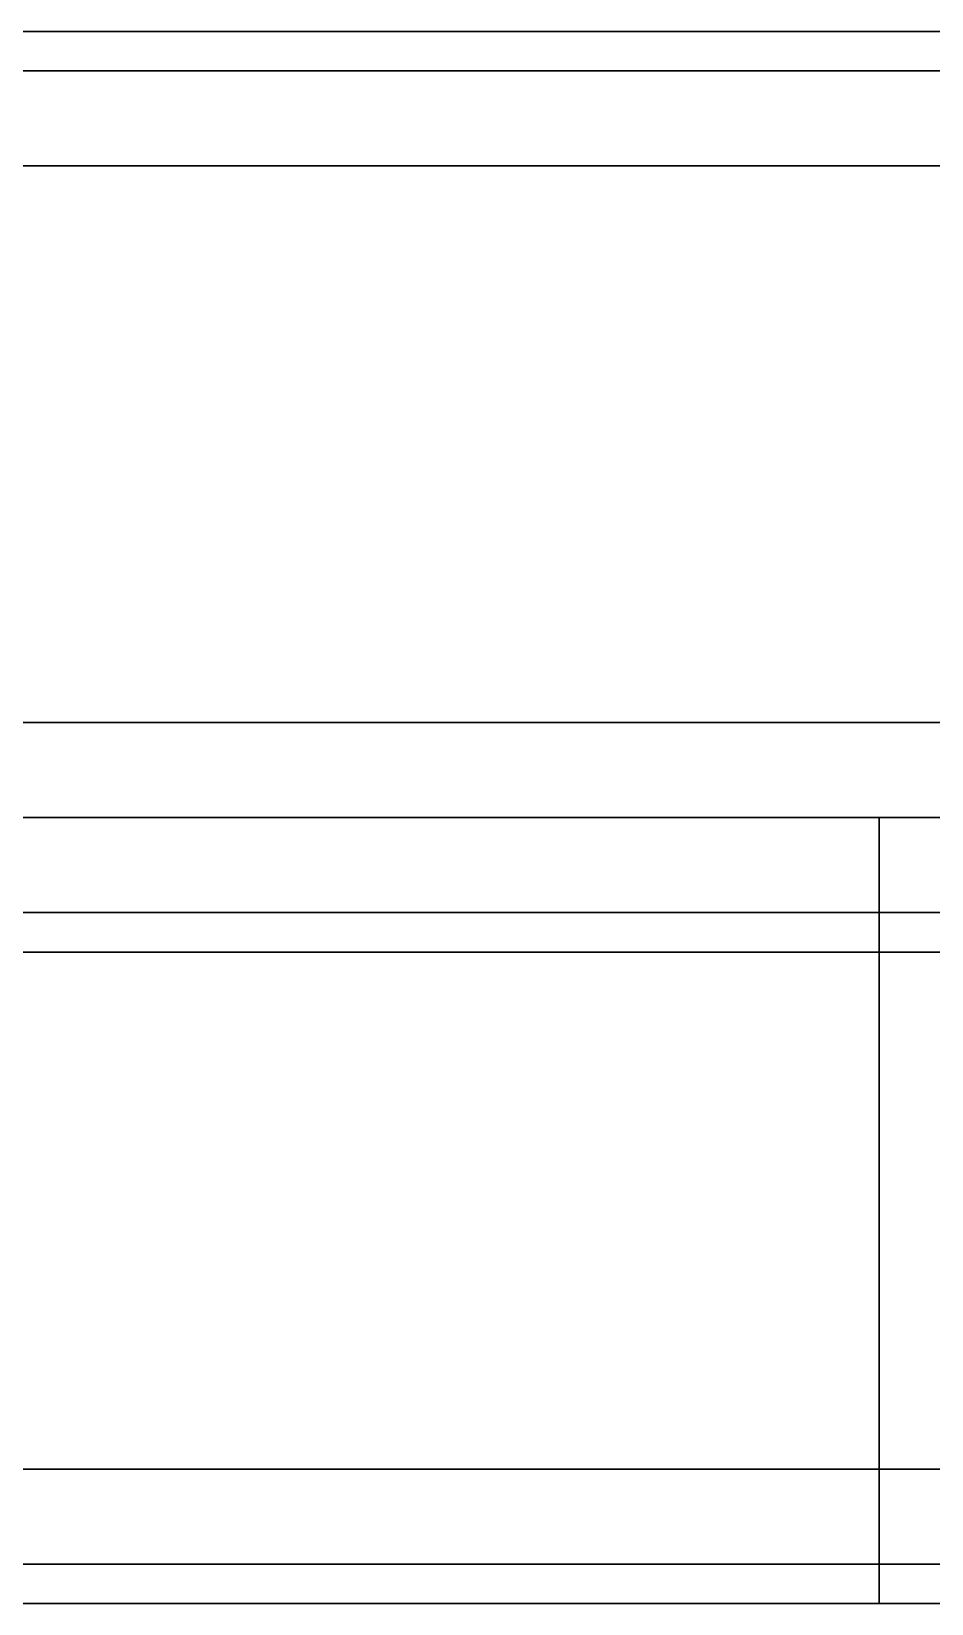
# Model space of a CAD drawing. Header units: millimetres. Extents: x -2000 to 0, y -2 to 2.
# Drawn here: x -924.912 to -922.192, y -2.375 to 2.375 of the extents above; entities that cross this region are included whole.
import ezdxf

# ---------------------------------------------------------------- set-up
doc = ezdxf.new("R2010")
doc.units = ezdxf.units.MM
doc.header["$MEASUREMENT"] = 0
doc.layers.add('2 Meter Open Rail', color=7, linetype='Continuous')

msp = doc.modelspace()

# ---------------------------------------------------------------- linework, layer by layer
at = {"layer": '2 Meter Open Rail', "lineweight": 30}
for p, q in [((-1000, 2.375, 69.9355), (0, 2.375, 69.9355)), ((-2000, 2.375, 20.122), (0, 2.375, 20.122)), ((-2000, 2.375, 19.9355), (0, 2.375, 19.9355)), ((-1000, 2.375, 70.122), (0, 2.375, 70.122)), ((-2000, 2.256, 20.4094), (0, 2.256, 20.4094)), ((-1000, 2.256, 70.4094), (0, 2.256, 70.4094)), ((-2000, 1.9686, 19.5291), (0, 1.9686, 19.5291)), ((-1000, 1.9686, 69.5291), (0, 1.9686, 69.5291)), ((-2000, 0.2874, 22.378), (0, 0.2874, 22.378)), ((-1000, 0.2874, 72.378), (0, 0.2874, 72.378)), ((-2000, 0, 19.5291), (0, 0, 19.5291)), ((-1000, 0, 69.5291), (0, 0, 69.5291)), ((-924.8819, 0, 65.7517), (-924.9412, 0, 65.7536)), ((-924.8221, 0, 65.7483), (-924.8819, 0, 65.7517)), ((-924.7619, 0, 65.7436), (-924.8221, 0, 65.7483)), ((-924.7013, 0, 65.7374), (-924.7619, 0, 65.7436)), ((-924.6404, 0, 65.7298), (-924.7013, 0, 65.7374)), ((-924.5792, 0, 65.7207), (-924.6404, 0, 65.7298)), ((-924.5178, 0, 65.7101), (-924.5792, 0, 65.7207)), ((-924.4562, 0, 65.6979), (-924.5178, 0, 65.7101)), ((-924.3945, 0, 65.6842), (-924.4562, 0, 65.6979)), ((-924.3327, 0, 65.6689), (-924.3945, 0, 65.6842)), ((-924.2708, 0, 65.652), (-924.3327, 0, 65.6689)), ((-924.209, 0, 65.6335), (-924.2708, 0, 65.652)), ((-924.1474, 0, 65.6134), (-924.209, 0, 65.6335)), ((-924.0858, 0, 65.5916), (-924.1474, 0, 65.6134)), ((-924.0245, 0, 65.5682), (-924.0858, 0, 65.5916)), ((-923.9635, 0, 65.5432), (-924.0245, 0, 65.5682)), ((-923.9029, 0, 65.5165), (-923.9635, 0, 65.5432)), ((-923.8426, 0, 65.4882), (-923.9029, 0, 65.5165)), ((-923.7829, 0, 65.4583), (-923.8426, 0, 65.4882)), ((-923.7236, 0, 65.4267), (-923.7829, 0, 65.4583)), ((-923.665, 0, 65.3935), (-923.7236, 0, 65.4267)), ((-923.6071, 0, 65.3587), (-923.665, 0, 65.3935)), ((-923.5499, 0, 65.3223), (-923.6071, 0, 65.3587)), ((-923.4935, 0, 65.2844), (-923.5499, 0, 65.3223)), ((-923.438, 0, 65.245), (-923.4935, 0, 65.2844)), ((-923.3833, 0, 65.204), (-923.438, 0, 65.245)), ((-923.3297, 0, 65.1616), (-923.3833, 0, 65.204)), ((-923.2771, 0, 65.1178), (-923.3297, 0, 65.1616)), ((-923.2256, 0, 65.0726), (-923.2771, 0, 65.1178)), ((-923.1753, 0, 65.026), (-923.2256, 0, 65.0726)), ((-923.1262, 0, 64.9781), (-923.1753, 0, 65.026)), ((-923.0783, 0, 64.929), (-923.1262, 0, 64.9781)), ((-923.0317, 0, 64.8787), (-923.0783, 0, 64.929)), ((-922.9865, 0, 64.8272), (-923.0317, 0, 64.8787)), ((-922.9427, 0, 64.7746), (-922.9865, 0, 64.8272)), ((-922.9003, 0, 64.721), (-922.9427, 0, 64.7746)), ((-922.8593, 0, 64.6663), (-922.9003, 0, 64.721)), ((-922.8199, 0, 64.6108), (-922.8593, 0, 64.6663)), ((-922.782, 0, 64.5544), (-922.8199, 0, 64.6108)), ((-922.7456, 0, 64.4972), (-922.782, 0, 64.5544)), ((-922.7108, 0, 64.4393), (-922.7456, 0, 64.4972)), ((-922.6776, 0, 64.3807), (-922.7108, 0, 64.4393)), ((-922.646, 0, 64.3214), (-922.6776, 0, 64.3807)), ((-922.6161, 0, 64.2617), (-922.646, 0, 64.3214)), ((-922.5878, 0, 64.2014), (-922.6161, 0, 64.2617)), ((-922.5611, 0, 64.1408), (-922.5878, 0, 64.2014)), ((-922.5361, 0, 64.0798), (-922.5611, 0, 64.1408)), ((-922.5127, 0, 64.0185), (-922.5361, 0, 64.0798)), ((-922.4909, 0, 63.9569), (-922.5127, 0, 64.0185)), ((-922.4708, 0, 63.8953), (-922.4909, 0, 63.9569)), ((-922.4523, 0, 63.8335), (-922.4708, 0, 63.8953)), ((-922.4354, 0, 63.7716), (-922.4523, 0, 63.8335)), ((-922.4201, 0, 63.7098), (-922.4354, 0, 63.7716)), ((-922.4064, 0, 63.6481), (-922.4201, 0, 63.7098)), ((-922.3942, 0, 63.5865), (-922.4064, 0, 63.6481)), ((-922.3836, 0, 63.5251), (-922.3942, 0, 63.5865)), ((-922.3745, 0, 63.4639), (-922.3836, 0, 63.5251)), ((-922.3669, 0, 63.403), (-922.3745, 0, 63.4639)), ((-922.3607, 0, 63.3424), (-922.3669, 0, 63.403)), ((-922.356, 0, 63.2822), (-922.3607, 0, 63.3424)), ((-922.3526, 0, 63.2224), (-922.356, 0, 63.2822)), ((-922.3507, 0, 63.1631), (-922.3526, 0, 63.2224)), ((-922.35, 0, 56.4043), (-922.3507, 0, 63.1631)), ((-2000, 0, 0.4064), (0, 0, 0.4064)), ((-1000, 0, 50.4064), (0, 0, 50.4064)), ((-924.8819, 0, 15.7517), (-924.9412, 0, 15.7536)), ((-924.9412, 0, 3.755), (-924.8819, 0, 3.7569)), ((-924.9412, 0, 53.755), (-924.8819, 0, 53.7569)), ((-924.8221, 0, 15.7483), (-924.8819, 0, 15.7517)), ((-924.8819, 0, 3.7569), (-924.8221, 0, 3.7603)), ((-924.8819, 0, 53.7569), (-924.8221, 0, 53.7603)), ((-924.7619, 0, 15.7436), (-924.8221, 0, 15.7483)), ((-924.8221, 0, 3.7603), (-924.7619, 0, 3.765)), ((-924.8221, 0, 53.7603), (-924.7619, 0, 53.765)), ((-924.7013, 0, 15.7374), (-924.7619, 0, 15.7436)), ((-924.7619, 0, 3.765), (-924.7013, 0, 3.7712)), ((-924.7619, 0, 53.765), (-924.7013, 0, 53.7712)), ((-924.6404, 0, 15.7298), (-924.7013, 0, 15.7374)), ((-924.7013, 0, 3.7712), (-924.6404, 0, 3.7788)), ((-924.7013, 0, 53.7712), (-924.6404, 0, 53.7788)), ((-924.5792, 0, 15.7207), (-924.6404, 0, 15.7298)), ((-924.6404, 0, 3.7788), (-924.5792, 0, 3.7879)), ((-924.6404, 0, 53.7788), (-924.5792, 0, 53.7879)), ((-924.5178, 0, 15.7101), (-924.5792, 0, 15.7207)), ((-924.5792, 0, 3.7879), (-924.5178, 0, 3.7985)), ((-924.5792, 0, 53.7879), (-924.5178, 0, 53.7985)), ((-924.4562, 0, 15.6979), (-924.5178, 0, 15.7101)), ((-924.5178, 0, 3.7985), (-924.4562, 0, 3.8107)), ((-924.5178, 0, 53.7985), (-924.4562, 0, 53.8107)), ((-924.3945, 0, 15.6842), (-924.4562, 0, 15.6979)), ((-924.4562, 0, 3.8107), (-924.3945, 0, 3.8244)), ((-924.4562, 0, 53.8107), (-924.3945, 0, 53.8244)), ((-924.3327, 0, 15.6689), (-924.3945, 0, 15.6842)), ((-924.3945, 0, 3.8244), (-924.3327, 0, 3.8397)), ((-924.3945, 0, 53.8244), (-924.3327, 0, 53.8397)), ((-924.2708, 0, 15.652), (-924.3327, 0, 15.6689)), ((-924.3327, 0, 3.8397), (-924.2708, 0, 3.8566)), ((-924.3327, 0, 53.8397), (-924.2708, 0, 53.8566)), ((-924.209, 0, 15.6335), (-924.2708, 0, 15.652)), ((-924.2708, 0, 3.8566), (-924.209, 0, 3.8751)), ((-924.2708, 0, 53.8566), (-924.209, 0, 53.8751)), ((-924.1474, 0, 15.6134), (-924.209, 0, 15.6335)), ((-924.209, 0, 3.8751), (-924.1474, 0, 3.8952)), ((-924.209, 0, 53.8751), (-924.1474, 0, 53.8952)), ((-924.0858, 0, 15.5916), (-924.1474, 0, 15.6134)), ((-924.1474, 0, 3.8952), (-924.0858, 0, 3.917)), ((-924.1474, 0, 53.8952), (-924.0858, 0, 53.917)), ((-924.0245, 0, 15.5682), (-924.0858, 0, 15.5916)), ((-924.0858, 0, 3.917), (-924.0245, 0, 3.9404)), ((-924.0858, 0, 53.917), (-924.0245, 0, 53.9404)), ((-923.9635, 0, 15.5432), (-924.0245, 0, 15.5682)), ((-924.0245, 0, 3.9404), (-923.9635, 0, 3.9654)), ((-924.0245, 0, 53.9404), (-923.9635, 0, 53.9654)), ((-923.9029, 0, 15.5165), (-923.9635, 0, 15.5432)), ((-923.9635, 0, 3.9654), (-923.9029, 0, 3.9921)), ((-923.9635, 0, 53.9654), (-923.9029, 0, 53.9921)), ((-923.8426, 0, 15.4882), (-923.9029, 0, 15.5165)), ((-923.9029, 0, 3.9921), (-923.8426, 0, 4.0204)), ((-923.9029, 0, 53.9921), (-923.8426, 0, 54.0204)), ((-923.7829, 0, 15.4583), (-923.8426, 0, 15.4882)), ((-923.8426, 0, 4.0204), (-923.7829, 0, 4.0503)), ((-923.8426, 0, 54.0204), (-923.7829, 0, 54.0503)), ((-923.7236, 0, 15.4267), (-923.7829, 0, 15.4583)), ((-923.7829, 0, 4.0503), (-923.7236, 0, 4.0819)), ((-923.7829, 0, 54.0503), (-923.7236, 0, 54.0819)), ((-923.665, 0, 15.3935), (-923.7236, 0, 15.4267)), ((-923.7236, 0, 4.0819), (-923.665, 0, 4.1151)), ((-923.7236, 0, 54.0819), (-923.665, 0, 54.1151)), ((-923.6071, 0, 15.3587), (-923.665, 0, 15.3935)), ((-923.665, 0, 4.1151), (-923.6071, 0, 4.1499)), ((-923.665, 0, 54.1151), (-923.6071, 0, 54.1499)), ((-923.5499, 0, 15.3223), (-923.6071, 0, 15.3587)), ((-923.6071, 0, 4.1499), (-923.5499, 0, 4.1863)), ((-923.6071, 0, 54.1499), (-923.5499, 0, 54.1863)), ((-923.4935, 0, 15.2844), (-923.5499, 0, 15.3223)), ((-923.5499, 0, 4.1863), (-923.4935, 0, 4.2242)), ((-923.5499, 0, 54.1863), (-923.4935, 0, 54.2242)), ((-923.438, 0, 15.245), (-923.4935, 0, 15.2844)), ((-923.4935, 0, 4.2242), (-923.438, 0, 4.2636)), ((-923.4935, 0, 54.2242), (-923.438, 0, 54.2636)), ((-923.3833, 0, 15.204), (-923.438, 0, 15.245)), ((-923.438, 0, 4.2636), (-923.3833, 0, 4.3046)), ((-923.438, 0, 54.2636), (-923.3833, 0, 54.3046)), ((-923.3297, 0, 15.1616), (-923.3833, 0, 15.204)), ((-923.3833, 0, 4.3046), (-923.3297, 0, 4.347)), ((-923.3833, 0, 54.3046), (-923.3297, 0, 54.347)), ((-923.2771, 0, 15.1178), (-923.3297, 0, 15.1616)), ((-923.3297, 0, 4.347), (-923.2771, 0, 4.3908)), ((-923.3297, 0, 54.347), (-923.2771, 0, 54.3908)), ((-923.2256, 0, 15.0726), (-923.2771, 0, 15.1178)), ((-923.2771, 0, 4.3908), (-923.2256, 0, 4.436)), ((-923.2771, 0, 54.3908), (-923.2256, 0, 54.436)), ((-923.1753, 0, 15.026), (-923.2256, 0, 15.0726)), ((-923.2256, 0, 4.436), (-923.1753, 0, 4.4826)), ((-923.2256, 0, 54.436), (-923.1753, 0, 54.4826)), ((-923.1262, 0, 14.9781), (-923.1753, 0, 15.026)), ((-923.1753, 0, 4.4826), (-923.1262, 0, 4.5305)), ((-923.1753, 0, 54.4826), (-923.1262, 0, 54.5305)), ((-923.0783, 0, 14.929), (-923.1262, 0, 14.9781)), ((-923.1262, 0, 4.5305), (-923.0783, 0, 4.5796)), ((-923.1262, 0, 54.5305), (-923.0783, 0, 54.5796)), ((-923.0317, 0, 14.8787), (-923.0783, 0, 14.929)), ((-923.0783, 0, 4.5796), (-923.0317, 0, 4.6299)), ((-923.0783, 0, 54.5796), (-923.0317, 0, 54.6299)), ((-922.9865, 0, 14.8272), (-923.0317, 0, 14.8787)), ((-923.0317, 0, 4.6299), (-922.9865, 0, 4.6814)), ((-923.0317, 0, 54.6299), (-922.9865, 0, 54.6814)), ((-922.9427, 0, 14.7746), (-922.9865, 0, 14.8272)), ((-922.9865, 0, 4.6814), (-922.9427, 0, 4.734)), ((-922.9865, 0, 54.6814), (-922.9427, 0, 54.734)), ((-922.9003, 0, 14.721), (-922.9427, 0, 14.7746)), ((-922.9427, 0, 4.734), (-922.9003, 0, 4.7876)), ((-922.9427, 0, 54.734), (-922.9003, 0, 54.7876)), ((-922.8593, 0, 14.6663), (-922.9003, 0, 14.721)), ((-922.9003, 0, 4.7876), (-922.8593, 0, 4.8423)), ((-922.9003, 0, 54.7876), (-922.8593, 0, 54.8423)), ((-922.8199, 0, 14.6108), (-922.8593, 0, 14.6663)), ((-922.8593, 0, 4.8423), (-922.8199, 0, 4.8978)), ((-922.8593, 0, 54.8423), (-922.8199, 0, 54.8978)), ((-922.782, 0, 14.5544), (-922.8199, 0, 14.6108)), ((-922.8199, 0, 4.8978), (-922.782, 0, 4.9542)), ((-922.8199, 0, 54.8978), (-922.782, 0, 54.9542)), ((-922.7456, 0, 14.4972), (-922.782, 0, 14.5544)), ((-922.782, 0, 4.9542), (-922.7456, 0, 5.0114)), ((-922.782, 0, 54.9542), (-922.7456, 0, 55.0114)), ((-922.7108, 0, 14.4393), (-922.7456, 0, 14.4972)), ((-922.7456, 0, 5.0114), (-922.7108, 0, 5.0693)), ((-922.7456, 0, 55.0114), (-922.7108, 0, 55.0693)), ((-922.6776, 0, 14.3807), (-922.7108, 0, 14.4393)), ((-922.7108, 0, 5.0693), (-922.6776, 0, 5.1279)), ((-922.7108, 0, 55.0693), (-922.6776, 0, 55.1279)), ((-922.646, 0, 14.3214), (-922.6776, 0, 14.3807)), ((-922.6776, 0, 5.1279), (-922.646, 0, 5.1872)), ((-922.6776, 0, 55.1279), (-922.646, 0, 55.1872)), ((-922.6161, 0, 14.2617), (-922.646, 0, 14.3214)), ((-922.646, 0, 5.1872), (-922.6161, 0, 5.2469)), ((-922.646, 0, 55.1872), (-922.6161, 0, 55.2469)), ((-922.5878, 0, 14.2014), (-922.6161, 0, 14.2617)), ((-922.6161, 0, 5.2469), (-922.5878, 0, 5.3072)), ((-922.6161, 0, 55.2469), (-922.5878, 0, 55.3072)), ((-922.5611, 0, 14.1408), (-922.5878, 0, 14.2014)), ((-922.5878, 0, 5.3072), (-922.5611, 0, 5.3678)), ((-922.5878, 0, 55.3072), (-922.5611, 0, 55.3678)), ((-922.5361, 0, 14.0798), (-922.5611, 0, 14.1408)), ((-922.5611, 0, 5.3678), (-922.5361, 0, 5.4288)), ((-922.5611, 0, 55.3678), (-922.5361, 0, 55.4288)), ((-922.5127, 0, 14.0185), (-922.5361, 0, 14.0798)), ((-922.5361, 0, 5.4288), (-922.5127, 0, 5.4901)), ((-922.5361, 0, 55.4288), (-922.5127, 0, 55.4901)), ((-922.4909, 0, 13.9569), (-922.5127, 0, 14.0185)), ((-922.5127, 0, 5.4901), (-922.4909, 0, 5.5517)), ((-922.5127, 0, 55.4901), (-922.4909, 0, 55.5517)), ((-922.4708, 0, 13.8953), (-922.4909, 0, 13.9569)), ((-922.4909, 0, 5.5517), (-922.4708, 0, 5.6133)), ((-922.4909, 0, 55.5517), (-922.4708, 0, 55.6133)), ((-922.4523, 0, 13.8335), (-922.4708, 0, 13.8953)), ((-922.4708, 0, 5.6133), (-922.4523, 0, 5.6751)), ((-922.4708, 0, 55.6133), (-922.4523, 0, 55.6751)), ((-922.4354, 0, 13.7716), (-922.4523, 0, 13.8335)), ((-922.4523, 0, 5.6751), (-922.4354, 0, 5.737)), ((-922.4523, 0, 55.6751), (-922.4354, 0, 55.737)), ((-922.4201, 0, 13.7098), (-922.4354, 0, 13.7716)), ((-922.4354, 0, 5.737), (-922.4201, 0, 5.7988)), ((-922.4354, 0, 55.737), (-922.4201, 0, 55.7988)), ((-922.4064, 0, 13.6481), (-922.4201, 0, 13.7098)), ((-922.4201, 0, 5.7988), (-922.4064, 0, 5.8605)), ((-922.4201, 0, 55.7988), (-922.4064, 0, 55.8605)), ((-922.3942, 0, 13.5865), (-922.4064, 0, 13.6481)), ((-922.4064, 0, 5.8605), (-922.3942, 0, 5.9221)), ((-922.4064, 0, 55.8605), (-922.3942, 0, 55.9221)), ((-922.3836, 0, 13.5251), (-922.3942, 0, 13.5865)), ((-922.3942, 0, 5.9221), (-922.3836, 0, 5.9835)), ((-922.3942, 0, 55.9221), (-922.3836, 0, 55.9835)), ((-922.3745, 0, 13.4639), (-922.3836, 0, 13.5251)), ((-922.3836, 0, 5.9835), (-922.3745, 0, 6.0447)), ((-922.3836, 0, 55.9835), (-922.3745, 0, 56.0447)), ((-922.3669, 0, 13.403), (-922.3745, 0, 13.4639)), ((-922.3745, 0, 6.0447), (-922.3669, 0, 6.1056)), ((-922.3745, 0, 56.0447), (-922.3669, 0, 56.1056)), ((-922.3607, 0, 13.3424), (-922.3669, 0, 13.403)), ((-922.3669, 0, 6.1056), (-922.3607, 0, 6.1662)), ((-922.3669, 0, 56.1056), (-922.3607, 0, 56.1662)), ((-922.356, 0, 13.2822), (-922.3607, 0, 13.3424)), ((-922.3607, 0, 6.1662), (-922.356, 0, 6.2264)), ((-922.3607, 0, 56.1662), (-922.356, 0, 56.2264)), ((-922.3526, 0, 13.2224), (-922.356, 0, 13.2822)), ((-922.356, 0, 6.2264), (-922.3526, 0, 6.2862)), ((-922.356, 0, 56.2264), (-922.3526, 0, 56.2862)), ((-922.3507, 0, 13.1631), (-922.3526, 0, 13.2224)), ((-922.3526, 0, 6.2862), (-922.3507, 0, 6.3455)), ((-922.3526, 0, 56.2862), (-922.3507, 0, 56.3455)), ((-922.35, 0, 6.4043), (-922.3507, 0, 13.1631)), ((-922.3507, 0, 6.3455), (-922.35, 0, 6.4043)), ((-922.3507, 0, 56.3455), (-922.35, 0, 56.4043)), ((-922.35, 0, 6.4043), (-922.35, -2.375, 6.4043)), ((-922.35, 0, 13.1043), (-922.35, -2.375, 13.1043)), ((-922.35, 0, 56.4043), (-922.35, -2.375, 56.4043)), ((-922.35, 0, 63.1043), (-922.35, -2.375, 63.1043)), ((-2000, -0.2874, 22.378), (0, -0.2874, 22.378)), ((-1000, -0.2874, 72.378), (0, -0.2874, 72.378)), ((-2000, -0.4064), (0, -0.4064)), ((-1000, -0.4064, 50), (0, -0.4064, 50)), ((-2000, -1.9686), (0, -1.9686)), ((-1000, -1.9686, 50), (0, -1.9686, 50)), ((-2000, -2.256, 20.4094), (0, -2.256, 20.4094)), ((-1000, -2.256, 70.4094), (0, -2.256, 70.4094)), ((-2000, -2.375, 0.4064), (0, -2.375, 0.4064)), ((-2000, -2.375, 20.122), (0, -2.375, 20.122)), ((-1000, -2.375, 50.4064), (0, -2.375, 50.4064)), ((-1000, -2.375, 70.122), (0, -2.375, 70.122)), ((-924.8819, -2.375, 3.7569), (-924.9412, -2.375, 3.755)), ((-924.9412, -2.375, 15.7536), (-924.8819, -2.375, 15.7517)), ((-924.8819, -2.375, 53.7569), (-924.9412, -2.375, 53.755)), ((-924.9412, -2.375, 65.7536), (-924.8819, -2.375, 65.7517)), ((-924.8221, -2.375, 3.7603), (-924.8819, -2.375, 3.7569)), ((-924.8819, -2.375, 15.7517), (-924.8221, -2.375, 15.7483)), ((-924.8221, -2.375, 53.7603), (-924.8819, -2.375, 53.7569)), ((-924.8819, -2.375, 65.7517), (-924.8221, -2.375, 65.7483)), ((-924.7619, -2.375, 3.765), (-924.8221, -2.375, 3.7603)), ((-924.8221, -2.375, 15.7483), (-924.7619, -2.375, 15.7436)), ((-924.7619, -2.375, 53.765), (-924.8221, -2.375, 53.7603)), ((-924.8221, -2.375, 65.7483), (-924.7619, -2.375, 65.7436)), ((-924.7013, -2.375, 3.7712), (-924.7619, -2.375, 3.765)), ((-924.7619, -2.375, 15.7436), (-924.7013, -2.375, 15.7374)), ((-924.7013, -2.375, 53.7712), (-924.7619, -2.375, 53.765)), ((-924.7619, -2.375, 65.7436), (-924.7013, -2.375, 65.7374)), ((-924.6404, -2.375, 3.7788), (-924.7013, -2.375, 3.7712)), ((-924.7013, -2.375, 15.7374), (-924.6404, -2.375, 15.7298)), ((-924.6404, -2.375, 53.7788), (-924.7013, -2.375, 53.7712)), ((-924.7013, -2.375, 65.7374), (-924.6404, -2.375, 65.7298)), ((-924.5792, -2.375, 3.7879), (-924.6404, -2.375, 3.7788)), ((-924.6404, -2.375, 15.7298), (-924.5792, -2.375, 15.7207)), ((-924.5792, -2.375, 53.7879), (-924.6404, -2.375, 53.7788)), ((-924.6404, -2.375, 65.7298), (-924.5792, -2.375, 65.7207)), ((-924.5178, -2.375, 3.7985), (-924.5792, -2.375, 3.7879)), ((-924.5792, -2.375, 15.7207), (-924.5178, -2.375, 15.7101)), ((-924.5178, -2.375, 53.7985), (-924.5792, -2.375, 53.7879)), ((-924.5792, -2.375, 65.7207), (-924.5178, -2.375, 65.7101)), ((-924.4562, -2.375, 3.8107), (-924.5178, -2.375, 3.7985)), ((-924.5178, -2.375, 15.7101), (-924.4562, -2.375, 15.6979)), ((-924.4562, -2.375, 53.8107), (-924.5178, -2.375, 53.7985)), ((-924.5178, -2.375, 65.7101), (-924.4562, -2.375, 65.6979)), ((-924.3945, -2.375, 3.8244), (-924.4562, -2.375, 3.8107)), ((-924.4562, -2.375, 15.6979), (-924.3945, -2.375, 15.6842)), ((-924.3945, -2.375, 53.8244), (-924.4562, -2.375, 53.8107)), ((-924.4562, -2.375, 65.6979), (-924.3945, -2.375, 65.6842)), ((-924.3327, -2.375, 3.8397), (-924.3945, -2.375, 3.8244)), ((-924.3945, -2.375, 15.6842), (-924.3327, -2.375, 15.6689)), ((-924.3327, -2.375, 53.8397), (-924.3945, -2.375, 53.8244)), ((-924.3945, -2.375, 65.6842), (-924.3327, -2.375, 65.6689)), ((-924.2708, -2.375, 3.8566), (-924.3327, -2.375, 3.8397)), ((-924.3327, -2.375, 15.6689), (-924.2708, -2.375, 15.652)), ((-924.2708, -2.375, 53.8566), (-924.3327, -2.375, 53.8397)), ((-924.3327, -2.375, 65.6689), (-924.2708, -2.375, 65.652)), ((-924.209, -2.375, 3.8751), (-924.2708, -2.375, 3.8566)), ((-924.2708, -2.375, 15.652), (-924.209, -2.375, 15.6335)), ((-924.209, -2.375, 53.8751), (-924.2708, -2.375, 53.8566)), ((-924.2708, -2.375, 65.652), (-924.209, -2.375, 65.6335)), ((-924.1474, -2.375, 3.8952), (-924.209, -2.375, 3.8751)), ((-924.209, -2.375, 15.6335), (-924.1474, -2.375, 15.6134)), ((-924.1474, -2.375, 53.8952), (-924.209, -2.375, 53.8751)), ((-924.209, -2.375, 65.6335), (-924.1474, -2.375, 65.6134)), ((-924.0858, -2.375, 3.917), (-924.1474, -2.375, 3.8952)), ((-924.1474, -2.375, 15.6134), (-924.0858, -2.375, 15.5916)), ((-924.0858, -2.375, 53.917), (-924.1474, -2.375, 53.8952)), ((-924.1474, -2.375, 65.6134), (-924.0858, -2.375, 65.5916)), ((-924.0245, -2.375, 3.9404), (-924.0858, -2.375, 3.917)), ((-924.0858, -2.375, 15.5916), (-924.0245, -2.375, 15.5682)), ((-924.0245, -2.375, 53.9404), (-924.0858, -2.375, 53.917)), ((-924.0858, -2.375, 65.5916), (-924.0245, -2.375, 65.5682)), ((-923.9635, -2.375, 3.9654), (-924.0245, -2.375, 3.9404)), ((-924.0245, -2.375, 15.5682), (-923.9635, -2.375, 15.5432)), ((-923.9635, -2.375, 53.9654), (-924.0245, -2.375, 53.9404)), ((-924.0245, -2.375, 65.5682), (-923.9635, -2.375, 65.5432)), ((-923.9029, -2.375, 3.9921), (-923.9635, -2.375, 3.9654)), ((-923.9635, -2.375, 15.5432), (-923.9029, -2.375, 15.5165)), ((-923.9029, -2.375, 53.9921), (-923.9635, -2.375, 53.9654)), ((-923.9635, -2.375, 65.5432), (-923.9029, -2.375, 65.5165)), ((-923.8426, -2.375, 4.0204), (-923.9029, -2.375, 3.9921)), ((-923.9029, -2.375, 15.5165), (-923.8426, -2.375, 15.4882)), ((-923.8426, -2.375, 54.0204), (-923.9029, -2.375, 53.9921)), ((-923.9029, -2.375, 65.5165), (-923.8426, -2.375, 65.4882)), ((-923.7829, -2.375, 4.0503), (-923.8426, -2.375, 4.0204)), ((-923.8426, -2.375, 15.4882), (-923.7829, -2.375, 15.4583)), ((-923.7829, -2.375, 54.0503), (-923.8426, -2.375, 54.0204)), ((-923.8426, -2.375, 65.4882), (-923.7829, -2.375, 65.4583)), ((-923.7236, -2.375, 4.0819), (-923.7829, -2.375, 4.0503)), ((-923.7829, -2.375, 15.4583), (-923.7236, -2.375, 15.4267)), ((-923.7236, -2.375, 54.0819), (-923.7829, -2.375, 54.0503)), ((-923.7829, -2.375, 65.4583), (-923.7236, -2.375, 65.4267)), ((-923.665, -2.375, 4.1151), (-923.7236, -2.375, 4.0819)), ((-923.7236, -2.375, 15.4267), (-923.665, -2.375, 15.3935)), ((-923.665, -2.375, 54.1151), (-923.7236, -2.375, 54.0819)), ((-923.7236, -2.375, 65.4267), (-923.665, -2.375, 65.3935)), ((-923.6071, -2.375, 4.1499), (-923.665, -2.375, 4.1151)), ((-923.665, -2.375, 15.3935), (-923.6071, -2.375, 15.3587)), ((-923.6071, -2.375, 54.1499), (-923.665, -2.375, 54.1151)), ((-923.665, -2.375, 65.3935), (-923.6071, -2.375, 65.3587)), ((-923.5499, -2.375, 4.1863), (-923.6071, -2.375, 4.1499)), ((-923.6071, -2.375, 15.3587), (-923.5499, -2.375, 15.3223)), ((-923.5499, -2.375, 54.1863), (-923.6071, -2.375, 54.1499)), ((-923.6071, -2.375, 65.3587), (-923.5499, -2.375, 65.3223)), ((-923.4935, -2.375, 4.2242), (-923.5499, -2.375, 4.1863)), ((-923.5499, -2.375, 15.3223), (-923.4935, -2.375, 15.2844)), ((-923.4935, -2.375, 54.2242), (-923.5499, -2.375, 54.1863)), ((-923.5499, -2.375, 65.3223), (-923.4935, -2.375, 65.2844)), ((-923.438, -2.375, 4.2636), (-923.4935, -2.375, 4.2242)), ((-923.4935, -2.375, 15.2844), (-923.438, -2.375, 15.245)), ((-923.438, -2.375, 54.2636), (-923.4935, -2.375, 54.2242)), ((-923.4935, -2.375, 65.2844), (-923.438, -2.375, 65.245)), ((-923.3833, -2.375, 4.3046), (-923.438, -2.375, 4.2636)), ((-923.438, -2.375, 15.245), (-923.3833, -2.375, 15.204)), ((-923.3833, -2.375, 54.3046), (-923.438, -2.375, 54.2636)), ((-923.438, -2.375, 65.245), (-923.3833, -2.375, 65.204)), ((-923.3297, -2.375, 4.347), (-923.3833, -2.375, 4.3046)), ((-923.3833, -2.375, 15.204), (-923.3297, -2.375, 15.1616)), ((-923.3297, -2.375, 54.347), (-923.3833, -2.375, 54.3046)), ((-923.3833, -2.375, 65.204), (-923.3297, -2.375, 65.1616)), ((-923.2771, -2.375, 4.3908), (-923.3297, -2.375, 4.347)), ((-923.3297, -2.375, 15.1616), (-923.2771, -2.375, 15.1178)), ((-923.2771, -2.375, 54.3908), (-923.3297, -2.375, 54.347)), ((-923.3297, -2.375, 65.1616), (-923.2771, -2.375, 65.1178)), ((-923.2256, -2.375, 4.436), (-923.2771, -2.375, 4.3908)), ((-923.2771, -2.375, 15.1178), (-923.2256, -2.375, 15.0726)), ((-923.2256, -2.375, 54.436), (-923.2771, -2.375, 54.3908)), ((-923.2771, -2.375, 65.1178), (-923.2256, -2.375, 65.0726)), ((-923.1753, -2.375, 4.4826), (-923.2256, -2.375, 4.436)), ((-923.2256, -2.375, 15.0726), (-923.1753, -2.375, 15.026)), ((-923.1753, -2.375, 54.4826), (-923.2256, -2.375, 54.436)), ((-923.2256, -2.375, 65.0726), (-923.1753, -2.375, 65.026)), ((-923.1262, -2.375, 4.5305), (-923.1753, -2.375, 4.4826)), ((-923.1753, -2.375, 15.026), (-923.1262, -2.375, 14.9781)), ((-923.1262, -2.375, 54.5305), (-923.1753, -2.375, 54.4826)), ((-923.1753, -2.375, 65.026), (-923.1262, -2.375, 64.9781)), ((-923.0783, -2.375, 4.5796), (-923.1262, -2.375, 4.5305)), ((-923.1262, -2.375, 14.9781), (-923.0783, -2.375, 14.929)), ((-923.0783, -2.375, 54.5796), (-923.1262, -2.375, 54.5305)), ((-923.1262, -2.375, 64.9781), (-923.0783, -2.375, 64.929)), ((-923.0317, -2.375, 4.6299), (-923.0783, -2.375, 4.5796)), ((-923.0783, -2.375, 14.929), (-923.0317, -2.375, 14.8787)), ((-923.0317, -2.375, 54.6299), (-923.0783, -2.375, 54.5796)), ((-923.0783, -2.375, 64.929), (-923.0317, -2.375, 64.8787)), ((-922.9865, -2.375, 4.6814), (-923.0317, -2.375, 4.6299)), ((-923.0317, -2.375, 14.8787), (-922.9865, -2.375, 14.8272)), ((-922.9865, -2.375, 54.6814), (-923.0317, -2.375, 54.6299)), ((-923.0317, -2.375, 64.8787), (-922.9865, -2.375, 64.8272)), ((-922.9427, -2.375, 4.734), (-922.9865, -2.375, 4.6814)), ((-922.9865, -2.375, 14.8272), (-922.9427, -2.375, 14.7746)), ((-922.9427, -2.375, 54.734), (-922.9865, -2.375, 54.6814)), ((-922.9865, -2.375, 64.8272), (-922.9427, -2.375, 64.7746)), ((-922.9003, -2.375, 4.7876), (-922.9427, -2.375, 4.734)), ((-922.9427, -2.375, 14.7746), (-922.9003, -2.375, 14.721)), ((-922.9003, -2.375, 54.7876), (-922.9427, -2.375, 54.734)), ((-922.9427, -2.375, 64.7746), (-922.9003, -2.375, 64.721)), ((-922.8593, -2.375, 4.8423), (-922.9003, -2.375, 4.7876)), ((-922.9003, -2.375, 14.721), (-922.8593, -2.375, 14.6663)), ((-922.8593, -2.375, 54.8423), (-922.9003, -2.375, 54.7876)), ((-922.9003, -2.375, 64.721), (-922.8593, -2.375, 64.6663)), ((-922.8199, -2.375, 4.8978), (-922.8593, -2.375, 4.8423)), ((-922.8593, -2.375, 14.6663), (-922.8199, -2.375, 14.6108)), ((-922.8199, -2.375, 54.8978), (-922.8593, -2.375, 54.8423)), ((-922.8593, -2.375, 64.6663), (-922.8199, -2.375, 64.6108)), ((-922.782, -2.375, 4.9542), (-922.8199, -2.375, 4.8978)), ((-922.8199, -2.375, 14.6108), (-922.782, -2.375, 14.5544)), ((-922.782, -2.375, 54.9542), (-922.8199, -2.375, 54.8978)), ((-922.8199, -2.375, 64.6108), (-922.782, -2.375, 64.5544)), ((-922.7456, -2.375, 5.0114), (-922.782, -2.375, 4.9542)), ((-922.782, -2.375, 14.5544), (-922.7456, -2.375, 14.4972)), ((-922.7456, -2.375, 55.0114), (-922.782, -2.375, 54.9542)), ((-922.782, -2.375, 64.5544), (-922.7456, -2.375, 64.4972)), ((-922.7108, -2.375, 5.0693), (-922.7456, -2.375, 5.0114)), ((-922.7456, -2.375, 14.4972), (-922.7108, -2.375, 14.4393)), ((-922.7108, -2.375, 55.0693), (-922.7456, -2.375, 55.0114)), ((-922.7456, -2.375, 64.4972), (-922.7108, -2.375, 64.4393)), ((-922.6776, -2.375, 5.1279), (-922.7108, -2.375, 5.0693)), ((-922.7108, -2.375, 14.4393), (-922.6776, -2.375, 14.3807)), ((-922.6776, -2.375, 55.1279), (-922.7108, -2.375, 55.0693)), ((-922.7108, -2.375, 64.4393), (-922.6776, -2.375, 64.3807)), ((-922.646, -2.375, 5.1872), (-922.6776, -2.375, 5.1279)), ((-922.6776, -2.375, 14.3807), (-922.646, -2.375, 14.3214)), ((-922.646, -2.375, 55.1872), (-922.6776, -2.375, 55.1279)), ((-922.6776, -2.375, 64.3807), (-922.646, -2.375, 64.3214)), ((-922.6161, -2.375, 5.2469), (-922.646, -2.375, 5.1872)), ((-922.646, -2.375, 14.3214), (-922.6161, -2.375, 14.2617)), ((-922.6161, -2.375, 55.2469), (-922.646, -2.375, 55.1872)), ((-922.646, -2.375, 64.3214), (-922.6161, -2.375, 64.2617)), ((-922.5878, -2.375, 5.3072), (-922.6161, -2.375, 5.2469)), ((-922.6161, -2.375, 14.2617), (-922.5878, -2.375, 14.2014)), ((-922.5878, -2.375, 55.3072), (-922.6161, -2.375, 55.2469)), ((-922.6161, -2.375, 64.2617), (-922.5878, -2.375, 64.2014)), ((-922.5611, -2.375, 5.3678), (-922.5878, -2.375, 5.3072)), ((-922.5878, -2.375, 14.2014), (-922.5611, -2.375, 14.1408)), ((-922.5611, -2.375, 55.3678), (-922.5878, -2.375, 55.3072)), ((-922.5878, -2.375, 64.2014), (-922.5611, -2.375, 64.1408)), ((-922.5361, -2.375, 5.4288), (-922.5611, -2.375, 5.3678)), ((-922.5611, -2.375, 14.1408), (-922.5361, -2.375, 14.0798)), ((-922.5361, -2.375, 55.4288), (-922.5611, -2.375, 55.3678)), ((-922.5611, -2.375, 64.1408), (-922.5361, -2.375, 64.0798)), ((-922.5127, -2.375, 5.4901), (-922.5361, -2.375, 5.4288)), ((-922.5361, -2.375, 14.0798), (-922.5127, -2.375, 14.0185)), ((-922.5127, -2.375, 55.4901), (-922.5361, -2.375, 55.4288)), ((-922.5361, -2.375, 64.0798), (-922.5127, -2.375, 64.0185)), ((-922.4909, -2.375, 5.5517), (-922.5127, -2.375, 5.4901)), ((-922.5127, -2.375, 14.0185), (-922.4909, -2.375, 13.9569)), ((-922.4909, -2.375, 55.5517), (-922.5127, -2.375, 55.4901)), ((-922.5127, -2.375, 64.0185), (-922.4909, -2.375, 63.9569)), ((-922.4708, -2.375, 5.6133), (-922.4909, -2.375, 5.5517)), ((-922.4909, -2.375, 13.9569), (-922.4708, -2.375, 13.8953)), ((-922.4708, -2.375, 55.6133), (-922.4909, -2.375, 55.5517)), ((-922.4909, -2.375, 63.9569), (-922.4708, -2.375, 63.8953)), ((-922.4523, -2.375, 5.6751), (-922.4708, -2.375, 5.6133)), ((-922.4708, -2.375, 13.8953), (-922.4523, -2.375, 13.8335)), ((-922.4523, -2.375, 55.6751), (-922.4708, -2.375, 55.6133)), ((-922.4708, -2.375, 63.8953), (-922.4523, -2.375, 63.8335)), ((-922.4354, -2.375, 5.737), (-922.4523, -2.375, 5.6751)), ((-922.4523, -2.375, 13.8335), (-922.4354, -2.375, 13.7716)), ((-922.4354, -2.375, 55.737), (-922.4523, -2.375, 55.6751)), ((-922.4523, -2.375, 63.8335), (-922.4354, -2.375, 63.7716)), ((-922.4201, -2.375, 5.7988), (-922.4354, -2.375, 5.737)), ((-922.4354, -2.375, 13.7716), (-922.4201, -2.375, 13.7098)), ((-922.4201, -2.375, 55.7988), (-922.4354, -2.375, 55.737)), ((-922.4354, -2.375, 63.7716), (-922.4201, -2.375, 63.7098)), ((-922.4064, -2.375, 5.8605), (-922.4201, -2.375, 5.7988)), ((-922.4201, -2.375, 13.7098), (-922.4064, -2.375, 13.6481)), ((-922.4064, -2.375, 55.8605), (-922.4201, -2.375, 55.7988)), ((-922.4201, -2.375, 63.7098), (-922.4064, -2.375, 63.6481)), ((-922.3942, -2.375, 5.9221), (-922.4064, -2.375, 5.8605)), ((-922.4064, -2.375, 13.6481), (-922.3942, -2.375, 13.5865)), ((-922.3942, -2.375, 55.9221), (-922.4064, -2.375, 55.8605)), ((-922.4064, -2.375, 63.6481), (-922.3942, -2.375, 63.5865)), ((-922.3836, -2.375, 5.9835), (-922.3942, -2.375, 5.9221)), ((-922.3942, -2.375, 13.5865), (-922.3836, -2.375, 13.5251)), ((-922.3836, -2.375, 55.9835), (-922.3942, -2.375, 55.9221)), ((-922.3942, -2.375, 63.5865), (-922.3836, -2.375, 63.5251)), ((-922.3745, -2.375, 6.0447), (-922.3836, -2.375, 5.9835)), ((-922.3836, -2.375, 13.5251), (-922.3745, -2.375, 13.4639)), ((-922.3745, -2.375, 56.0447), (-922.3836, -2.375, 55.9835)), ((-922.3836, -2.375, 63.5251), (-922.3745, -2.375, 63.4639)), ((-922.3669, -2.375, 6.1056), (-922.3745, -2.375, 6.0447)), ((-922.3745, -2.375, 13.4639), (-922.3669, -2.375, 13.403)), ((-922.3669, -2.375, 56.1056), (-922.3745, -2.375, 56.0447)), ((-922.3745, -2.375, 63.4639), (-922.3669, -2.375, 63.403)), ((-922.3607, -2.375, 6.1662), (-922.3669, -2.375, 6.1056)), ((-922.3669, -2.375, 13.403), (-922.3607, -2.375, 13.3424)), ((-922.3607, -2.375, 56.1662), (-922.3669, -2.375, 56.1056)), ((-922.3669, -2.375, 63.403), (-922.3607, -2.375, 63.3424)), ((-922.356, -2.375, 6.2264), (-922.3607, -2.375, 6.1662)), ((-922.3607, -2.375, 13.3424), (-922.356, -2.375, 13.2822)), ((-922.356, -2.375, 56.2264), (-922.3607, -2.375, 56.1662)), ((-922.3607, -2.375, 63.3424), (-922.356, -2.375, 63.2822)), ((-922.3526, -2.375, 6.2862), (-922.356, -2.375, 6.2264)), ((-922.356, -2.375, 13.2822), (-922.3526, -2.375, 13.2224)), ((-922.3526, -2.375, 56.2862), (-922.356, -2.375, 56.2264)), ((-922.356, -2.375, 63.2822), (-922.3526, -2.375, 63.2224)), ((-922.3507, -2.375, 6.3455), (-922.3526, -2.375, 6.2862)), ((-922.3526, -2.375, 13.2224), (-922.3507, -2.375, 13.1631)), ((-922.3507, -2.375, 56.3455), (-922.3526, -2.375, 56.2862)), ((-922.3526, -2.375, 63.2224), (-922.3507, -2.375, 63.1631)), ((-922.35, -2.375, 6.4043), (-922.3507, -2.375, 6.3455)), ((-922.3507, -2.375, 13.1631), (-922.35, -2.375, 6.4043)), ((-922.35, -2.375, 56.4043), (-922.3507, -2.375, 56.3455)), ((-922.3507, -2.375, 63.1631), (-922.35, -2.375, 56.4043))]:
    msp.add_line(p, q, dxfattribs=at)

doc.saveas('drawing.dxf')
